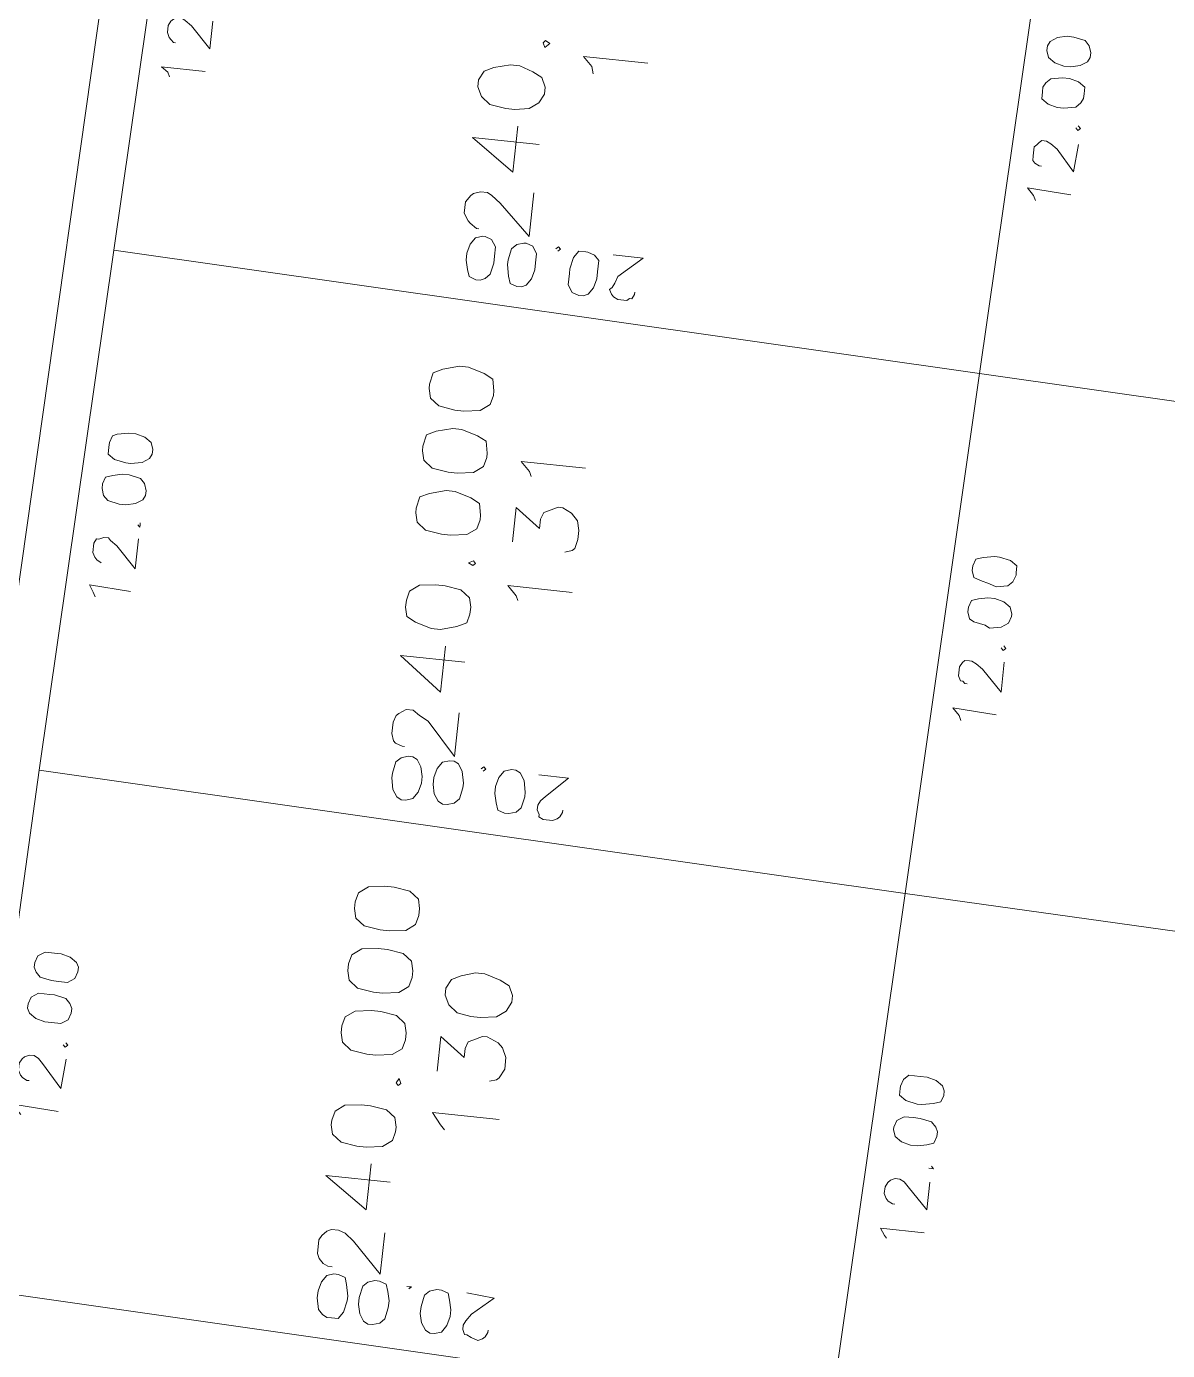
# Model space of a CAD drawing. Header units: metres. Extents: x -977055 to 805873, y -1033982 to 242021.
# Drawn here: x 2486.95 to 2513.19, y 898.43 to 928.87 of the extents above; entities that cross this region are included whole.
import ezdxf

# ---------------------------------------------------------------- set-up
doc = ezdxf.new("R2010")
doc.units = ezdxf.units.M
for name, color, linetype in [('PDF_acera', 7, 'Continuous'), ('PDF_areas por lote', 7, 'Continuous'), ('PDF_COTAS', 7, 'Continuous'), ('PDF_LOTES', 7, 'Continuous'), ('PDF_No. lotes', 7, 'Continuous')]:
    doc.layers.add(name, color=color, linetype=linetype)

# ---------------------------------------------------------------- blocks, each defined once
blk = doc.blocks.new('CALLE')
at = {"layer": 'PDF_acera', "lineweight": 9}
blk.add_lwpolyline([(-129.421152, -59.69376), (-128.0664, -58.42368), (-71.378496, -60.3288), (-70.108416, -61.683552), (-71.166816, -92.800512), (-72.521568, -94.070592), (-129.209472, -92.165472), (-130.479552, -90.768384)], close=True, dxfattribs=at)
at = {"layer": 'PDF_areas por lote', "lineweight": 9}
for points in [[(-117.821088, -66.213504), (-117.821088, -66.128832), (-117.778752, -66.04416), (-117.69408, -65.959488), (-117.609408, -65.917152), (-117.355392, -65.917152), (-117.27072, -65.959488), (-117.186048, -66.04416), (-117.143712, -66.128832), (-117.143712, -66.25584), (-117.186048, -66.382848), (-117.313056, -66.552192), (-117.863424, -67.10256), (-117.101376, -67.10256)], [(-116.169984, -67.10256), (-116.169984, -65.917152), (-116.720352, -66.721536), (-115.873632, -66.721536)], [(-108.210816, -66.509856), (-108.210816, -66.46752), (-108.16848, -66.340512), (-108.126144, -66.298176), (-107.999136, -66.25584), (-107.787456, -66.25584), (-107.660448, -66.298176), (-107.618112, -66.340512), (-107.53344, -66.46752), (-107.53344, -66.594528), (-107.618112, -66.721536), (-107.702784, -66.89088), (-108.295488, -67.441248), (-107.491104, -67.441248)], [(-106.559712, -67.441248), (-106.559712, -66.25584), (-107.152416, -67.060224), (-106.305696, -67.060224)], [(-98.64288, -66.848544), (-98.64288, -66.806208), (-98.558208, -66.6792), (-98.515872, -66.636864), (-98.388864, -66.552192), (-98.177184, -66.552192), (-98.050176, -66.636864), (-98.00784, -66.6792), (-97.965504, -66.806208), (-97.965504, -66.933216), (-98.00784, -67.017888), (-98.134848, -67.187232), (-98.685216, -67.779936), (-97.880832, -67.779936)], [(-96.991776, -67.779936), (-96.991776, -66.552192), (-97.542144, -67.356576), (-96.695424, -67.356576)]]:
    blk.add_lwpolyline(points, dxfattribs=at)
for points in [[(-115.238592, -65.917152), (-115.407936, -65.959488), (-115.534944, -66.128832), (-115.57728, -66.425184), (-115.57728, -66.594528), (-115.534944, -66.89088), (-115.407936, -67.060224), (-115.238592, -67.10256), (-115.15392, -67.10256), (-114.984576, -67.060224), (-114.857568, -66.89088), (-114.815232, -66.594528), (-114.815232, -66.425184), (-114.857568, -66.128832), (-114.984576, -65.959488), (-115.15392, -65.917152)], [(-113.545152, -65.917152), (-113.714496, -65.959488), (-113.841504, -66.128832), (-113.88384, -66.425184), (-113.88384, -66.594528), (-113.841504, -66.89088), (-113.714496, -67.060224), (-113.545152, -67.10256), (-113.418144, -67.10256), (-113.2488, -67.060224), (-113.121792, -66.89088), (-113.079456, -66.594528), (-113.079456, -66.425184), (-113.121792, -66.128832), (-113.2488, -65.959488), (-113.418144, -65.917152)], [(-112.40208, -65.917152), (-112.571424, -65.959488), (-112.698432, -66.128832), (-112.740768, -66.425184), (-112.740768, -66.594528), (-112.698432, -66.89088), (-112.571424, -67.060224), (-112.40208, -67.10256), (-112.275072, -67.10256), (-112.105728, -67.060224), (-111.97872, -66.89088), (-111.936384, -66.594528), (-111.936384, -66.425184), (-111.97872, -66.128832), (-112.105728, -65.959488), (-112.275072, -65.917152)], [(-111.259008, -65.917152), (-111.428352, -65.959488), (-111.55536, -66.128832), (-111.597696, -66.425184), (-111.597696, -66.594528), (-111.55536, -66.89088), (-111.428352, -67.060224), (-111.259008, -67.10256), (-111.132, -67.10256), (-110.962656, -67.060224), (-110.835648, -66.89088), (-110.793312, -66.594528), (-110.793312, -66.425184), (-110.835648, -66.128832), (-110.962656, -65.959488), (-111.132, -65.917152)], [(-105.670656, -66.25584), (-105.84, -66.298176), (-105.924672, -66.46752), (-106.009344, -66.763872), (-106.009344, -66.933216), (-105.924672, -67.229568), (-105.84, -67.398912), (-105.670656, -67.441248), (-105.543648, -67.441248), (-105.374304, -67.398912), (-105.247296, -67.229568), (-105.20496, -66.933216), (-105.20496, -66.763872), (-105.247296, -66.46752), (-105.374304, -66.298176), (-105.543648, -66.25584)], [(-103.93488, -66.25584), (-104.104224, -66.298176), (-104.231232, -66.46752), (-104.273568, -66.763872), (-104.273568, -66.933216), (-104.231232, -67.229568), (-104.104224, -67.398912), (-103.93488, -67.441248), (-103.850208, -67.441248), (-103.638528, -67.398912), (-103.553856, -67.229568), (-103.469184, -66.933216), (-103.469184, -66.763872), (-103.553856, -66.46752), (-103.638528, -66.298176), (-103.850208, -66.25584)], [(-102.791808, -66.25584), (-102.961152, -66.298176), (-103.08816, -66.46752), (-103.130496, -66.763872), (-103.130496, -66.933216), (-103.08816, -67.229568), (-102.961152, -67.398912), (-102.791808, -67.441248), (-102.707136, -67.441248), (-102.495456, -67.398912), (-102.410784, -67.229568), (-102.326112, -66.933216), (-102.326112, -66.763872), (-102.410784, -66.46752), (-102.495456, -66.298176), (-102.707136, -66.25584)], [(-101.648736, -66.25584), (-101.81808, -66.298176), (-101.945088, -66.46752), (-101.987424, -66.763872), (-101.987424, -66.933216), (-101.945088, -67.229568), (-101.81808, -67.398912), (-101.648736, -67.441248), (-101.564064, -67.441248), (-101.352384, -67.398912), (-101.267712, -67.229568), (-101.18304, -66.933216), (-101.18304, -66.763872), (-101.267712, -66.46752), (-101.352384, -66.298176), (-101.564064, -66.25584)], [(-96.060384, -66.552192), (-96.229728, -66.636864), (-96.356736, -66.806208), (-96.399072, -67.10256), (-96.399072, -67.271904), (-96.356736, -67.52592), (-96.229728, -67.695264), (-96.060384, -67.779936), (-95.933376, -67.779936), (-95.764032, -67.695264), (-95.67936, -67.52592), (-95.594688, -67.271904), (-95.594688, -67.10256), (-95.67936, -66.806208), (-95.764032, -66.636864), (-95.933376, -66.552192)], [(-114.349536, -67.017888), (-114.391872, -67.060224), (-114.349536, -67.10256), (-114.264864, -67.060224)], [(-104.739264, -67.31424), (-104.7816, -67.398912), (-104.739264, -67.441248), (-104.696928, -67.398912)], [(-95.128992, -67.652928), (-95.213664, -67.695264), (-95.128992, -67.779936), (-95.086656, -67.695264)]]:
    blk.add_lwpolyline(points, close=True, dxfattribs=at)
at = {"layer": 'PDF_COTAS', "lineweight": 9}
for points in [[(-115.661952, -60.244128), (-115.619616, -60.201792), (-115.492608, -60.11712), (-115.534944, -60.921504)], [(-115.026912, -60.3288), (-115.026912, -60.286464), (-114.984576, -60.201792), (-114.94224, -60.159456), (-114.857568, -60.11712), (-114.73056, -60.11712), (-114.645888, -60.159456), (-114.603552, -60.201792), (-114.561216, -60.286464), (-114.561216, -60.371136), (-114.603552, -60.455808), (-114.688224, -60.54048), (-115.111584, -60.921504), (-114.561216, -60.96384)], [(-106.094016, -60.582816), (-106.009344, -60.54048), (-105.882336, -60.455808), (-105.924672, -61.217856)], [(-105.458976, -60.625152), (-105.41664, -60.54048), (-105.374304, -60.498144), (-105.289632, -60.455808), (-105.120288, -60.455808), (-105.035616, -60.498144), (-105.035616, -60.54048), (-104.99328, -60.625152), (-104.99328, -60.709824), (-105.035616, -60.75216), (-105.120288, -60.879168), (-105.501312, -61.260192), (-104.950944, -61.260192)], [(-96.483744, -60.921504), (-96.399072, -60.879168), (-96.3144, -60.75216), (-96.3144, -61.556544)], [(-95.848704, -60.96384), (-95.848704, -60.921504), (-95.806368, -60.879168), (-95.764032, -60.836832), (-95.67936, -60.794496), (-95.552352, -60.794496), (-95.46768, -60.836832), (-95.425344, -60.879168), (-95.383008, -60.96384), (-95.383008, -61.006176), (-95.425344, -61.090848), (-95.510016, -61.217856), (-95.89104, -61.59888), (-95.383008, -61.59888)], [(-114.3072, -60.879168), (-114.349536, -60.921504), (-114.3072, -60.96384), (-114.264864, -60.921504)], [(-104.696928, -61.217856), (-104.739264, -61.260192), (-104.696928, -61.260192), (-104.654592, -61.260192)]]:
    blk.add_lwpolyline(points, dxfattribs=at)
for points in [[(-113.714496, -60.159456), (-113.799168, -60.201792), (-113.88384, -60.3288), (-113.926176, -60.498144), (-113.926176, -60.625152), (-113.926176, -60.794496), (-113.841504, -60.921504), (-113.714496, -60.96384), (-113.629824, -60.96384), (-113.545152, -60.921504), (-113.46048, -60.836832), (-113.418144, -60.625152), (-113.418144, -60.54048), (-113.418144, -60.3288), (-113.502816, -60.201792), (-113.629824, -60.159456)], [(-112.952448, -60.201792), (-113.03712, -60.244128), (-113.121792, -60.3288), (-113.164128, -60.54048), (-113.164128, -60.667488), (-113.164128, -60.836832), (-113.079456, -60.96384), (-112.952448, -61.006176), (-112.867776, -61.006176), (-112.783104, -60.96384), (-112.698432, -60.836832), (-112.656096, -60.667488), (-112.656096, -60.54048), (-112.656096, -60.371136), (-112.740768, -60.244128), (-112.867776, -60.201792)], [(-104.104224, -60.498144), (-104.231232, -60.54048), (-104.315904, -60.625152), (-104.35824, -60.836832), (-104.35824, -60.96384), (-104.315904, -61.133184), (-104.231232, -61.260192), (-104.14656, -61.302528), (-104.061888, -61.302528), (-103.93488, -61.260192), (-103.850208, -61.17552), (-103.807872, -60.96384), (-103.807872, -60.836832), (-103.850208, -60.667488), (-103.892544, -60.54048), (-104.019552, -60.498144)], [(-103.342176, -60.54048), (-103.469184, -60.54048), (-103.553856, -60.667488), (-103.596192, -60.879168), (-103.596192, -60.96384), (-103.553856, -61.17552), (-103.469184, -61.302528), (-103.384512, -61.344864), (-103.29984, -61.344864), (-103.172832, -61.302528), (-103.08816, -61.17552), (-103.045824, -61.006176), (-103.045824, -60.879168), (-103.08816, -60.667488), (-103.130496, -60.582816), (-103.257504, -60.54048)], [(-118.75248, -66.298176), (-118.75248, -66.425184), (-118.625472, -66.509856), (-118.413792, -66.552192), (-118.32912, -66.552192), (-118.11744, -66.509856), (-117.990432, -66.46752), (-117.948096, -66.340512), (-117.948096, -66.25584), (-117.990432, -66.128832), (-118.11744, -66.04416), (-118.286784, -66.001824), (-118.413792, -66.001824), (-118.625472, -66.04416), (-118.710144, -66.128832), (-118.75248, -66.213504)], [(-118.75248, -66.298176), (-118.75248, -66.425184), (-118.625472, -66.509856), (-118.413792, -66.552192), (-118.32912, -66.552192), (-118.11744, -66.509856), (-117.990432, -66.46752), (-117.948096, -66.340512), (-117.948096, -66.25584), (-117.990432, -66.128832), (-118.11744, -66.04416), (-118.286784, -66.001824), (-118.413792, -66.001824), (-118.625472, -66.04416), (-118.710144, -66.128832), (-118.75248, -66.213504)], [(-118.75248, -66.298176), (-118.75248, -66.425184), (-118.625472, -66.509856), (-118.413792, -66.552192), (-118.32912, -66.552192), (-118.11744, -66.509856), (-117.990432, -66.46752), (-117.948096, -66.340512), (-117.948096, -66.25584), (-117.990432, -66.128832), (-118.11744, -66.04416), (-118.286784, -66.001824), (-118.413792, -66.001824), (-118.625472, -66.04416), (-118.710144, -66.128832), (-118.75248, -66.213504)], [(-118.75248, -66.298176), (-118.75248, -66.425184), (-118.625472, -66.509856), (-118.413792, -66.552192), (-118.32912, -66.552192), (-118.11744, -66.509856), (-117.990432, -66.46752), (-117.948096, -66.340512), (-117.948096, -66.25584), (-117.990432, -66.128832), (-118.11744, -66.04416), (-118.286784, -66.001824), (-118.413792, -66.001824), (-118.625472, -66.04416), (-118.710144, -66.128832), (-118.75248, -66.213504)], [(-109.184544, -66.636864), (-109.142208, -66.763872), (-109.0152, -66.848544), (-108.845856, -66.89088), (-108.718848, -66.89088), (-108.549504, -66.848544), (-108.422496, -66.763872), (-108.38016, -66.6792), (-108.38016, -66.594528), (-108.422496, -66.46752), (-108.507168, -66.382848), (-108.718848, -66.340512), (-108.80352, -66.340512), (-109.0152, -66.382848), (-109.142208, -66.46752), (-109.184544, -66.552192)], [(-109.184544, -66.636864), (-109.142208, -66.763872), (-109.0152, -66.848544), (-108.845856, -66.89088), (-108.718848, -66.89088), (-108.549504, -66.848544), (-108.422496, -66.763872), (-108.38016, -66.6792), (-108.38016, -66.594528), (-108.422496, -66.46752), (-108.507168, -66.382848), (-108.718848, -66.340512), (-108.80352, -66.340512), (-109.0152, -66.382848), (-109.142208, -66.46752), (-109.184544, -66.552192)], [(-109.184544, -66.636864), (-109.142208, -66.763872), (-109.0152, -66.848544), (-108.845856, -66.89088), (-108.718848, -66.89088), (-108.549504, -66.848544), (-108.422496, -66.763872), (-108.38016, -66.6792), (-108.38016, -66.594528), (-108.422496, -66.46752), (-108.507168, -66.382848), (-108.718848, -66.340512), (-108.80352, -66.340512), (-109.0152, -66.382848), (-109.142208, -66.46752), (-109.184544, -66.552192)], [(-109.184544, -66.636864), (-109.142208, -66.763872), (-109.0152, -66.848544), (-108.845856, -66.89088), (-108.718848, -66.89088), (-108.549504, -66.848544), (-108.422496, -66.763872), (-108.38016, -66.6792), (-108.38016, -66.594528), (-108.422496, -66.46752), (-108.507168, -66.382848), (-108.718848, -66.340512), (-108.80352, -66.340512), (-109.0152, -66.382848), (-109.142208, -66.46752), (-109.184544, -66.552192)], [(-118.794816, -67.060224), (-118.75248, -67.187232), (-118.667808, -67.271904), (-118.456128, -67.31424), (-118.32912, -67.31424), (-118.159776, -67.271904), (-118.032768, -67.229568), (-117.990432, -67.10256), (-117.990432, -67.017888), (-118.032768, -66.89088), (-118.11744, -66.806208), (-118.32912, -66.763872), (-118.456128, -66.763872), (-118.625472, -66.806208), (-118.75248, -66.89088), (-118.794816, -66.975552)], [(-118.794816, -67.060224), (-118.75248, -67.187232), (-118.667808, -67.271904), (-118.456128, -67.31424), (-118.32912, -67.31424), (-118.159776, -67.271904), (-118.032768, -67.229568), (-117.990432, -67.10256), (-117.990432, -67.017888), (-118.032768, -66.89088), (-118.11744, -66.806208), (-118.32912, -66.763872), (-118.456128, -66.763872), (-118.625472, -66.806208), (-118.75248, -66.89088), (-118.794816, -66.975552)], [(-118.794816, -67.060224), (-118.75248, -67.187232), (-118.667808, -67.271904), (-118.456128, -67.31424), (-118.32912, -67.31424), (-118.159776, -67.271904), (-118.032768, -67.229568), (-117.990432, -67.10256), (-117.990432, -67.017888), (-118.032768, -66.89088), (-118.11744, -66.806208), (-118.32912, -66.763872), (-118.456128, -66.763872), (-118.625472, -66.806208), (-118.75248, -66.89088), (-118.794816, -66.975552)], [(-118.794816, -67.060224), (-118.75248, -67.187232), (-118.667808, -67.271904), (-118.456128, -67.31424), (-118.32912, -67.31424), (-118.159776, -67.271904), (-118.032768, -67.229568), (-117.990432, -67.10256), (-117.990432, -67.017888), (-118.032768, -66.89088), (-118.11744, -66.806208), (-118.32912, -66.763872), (-118.456128, -66.763872), (-118.625472, -66.806208), (-118.75248, -66.89088), (-118.794816, -66.975552)], [(-99.574272, -66.975552), (-99.531936, -67.060224), (-99.447264, -67.144896), (-99.235584, -67.187232), (-99.108576, -67.187232), (-98.939232, -67.187232), (-98.812224, -67.10256), (-98.769888, -66.975552), (-98.769888, -66.933216), (-98.812224, -66.806208), (-98.939232, -66.721536), (-99.108576, -66.6792), (-99.235584, -66.6792), (-99.404928, -66.721536), (-99.531936, -66.763872), (-99.574272, -66.89088)], [(-99.574272, -66.975552), (-99.531936, -67.060224), (-99.447264, -67.144896), (-99.235584, -67.187232), (-99.108576, -67.187232), (-98.939232, -67.187232), (-98.812224, -67.10256), (-98.769888, -66.975552), (-98.769888, -66.933216), (-98.812224, -66.806208), (-98.939232, -66.721536), (-99.108576, -66.6792), (-99.235584, -66.6792), (-99.404928, -66.721536), (-99.531936, -66.763872), (-99.574272, -66.89088)], [(-109.184544, -67.398912), (-109.142208, -67.52592), (-109.057536, -67.610592), (-108.845856, -67.652928), (-108.761184, -67.652928), (-108.549504, -67.610592), (-108.422496, -67.52592), (-108.38016, -67.441248), (-108.38016, -67.356576), (-108.422496, -67.229568), (-108.549504, -67.144896), (-108.718848, -67.10256), (-108.845856, -67.10256), (-109.0152, -67.144896), (-109.142208, -67.229568), (-109.184544, -67.31424)], [(-109.184544, -67.398912), (-109.142208, -67.52592), (-109.057536, -67.610592), (-108.845856, -67.652928), (-108.761184, -67.652928), (-108.549504, -67.610592), (-108.422496, -67.52592), (-108.38016, -67.441248), (-108.38016, -67.356576), (-108.422496, -67.229568), (-108.549504, -67.144896), (-108.718848, -67.10256), (-108.845856, -67.10256), (-109.0152, -67.144896), (-109.142208, -67.229568), (-109.184544, -67.31424)], [(-109.184544, -67.398912), (-109.142208, -67.52592), (-109.057536, -67.610592), (-108.845856, -67.652928), (-108.761184, -67.652928), (-108.549504, -67.610592), (-108.422496, -67.52592), (-108.38016, -67.441248), (-108.38016, -67.356576), (-108.422496, -67.229568), (-108.549504, -67.144896), (-108.718848, -67.10256), (-108.845856, -67.10256), (-109.0152, -67.144896), (-109.142208, -67.229568), (-109.184544, -67.31424)], [(-109.184544, -67.398912), (-109.142208, -67.52592), (-109.057536, -67.610592), (-108.845856, -67.652928), (-108.761184, -67.652928), (-108.549504, -67.610592), (-108.422496, -67.52592), (-108.38016, -67.441248), (-108.38016, -67.356576), (-108.422496, -67.229568), (-108.549504, -67.144896), (-108.718848, -67.10256), (-108.845856, -67.10256), (-109.0152, -67.144896), (-109.142208, -67.229568), (-109.184544, -67.31424)], [(-118.032768, -67.610592), (-118.032768, -67.652928), (-118.032768, -67.695264), (-118.075104, -67.652928), (-118.032768, -67.695264), (-118.032768, -67.652928)], [(-118.032768, -67.610592), (-118.032768, -67.652928), (-118.032768, -67.695264), (-118.075104, -67.652928), (-118.032768, -67.695264), (-118.032768, -67.652928)], [(-99.616608, -67.7376), (-99.574272, -67.822272), (-99.447264, -67.906944), (-99.27792, -67.94928), (-99.150912, -67.94928), (-98.981568, -67.94928), (-98.85456, -67.864608), (-98.812224, -67.7376), (-98.812224, -67.695264), (-98.85456, -67.568256), (-98.939232, -67.483584), (-99.150912, -67.441248), (-99.235584, -67.441248), (-99.447264, -67.483584), (-99.574272, -67.52592), (-99.616608, -67.652928)], [(-99.616608, -67.7376), (-99.574272, -67.822272), (-99.447264, -67.906944), (-99.27792, -67.94928), (-99.150912, -67.94928), (-98.981568, -67.94928), (-98.85456, -67.864608), (-98.812224, -67.7376), (-98.812224, -67.695264), (-98.85456, -67.568256), (-98.939232, -67.483584), (-99.150912, -67.441248), (-99.235584, -67.441248), (-99.447264, -67.483584), (-99.574272, -67.52592), (-99.616608, -67.652928)], [(-118.837152, -68.203296), (-118.794816, -68.330304), (-118.667808, -68.414976), (-118.498464, -68.457312), (-118.371456, -68.457312), (-118.202112, -68.414976), (-118.075104, -68.37264), (-118.032768, -68.245632), (-118.032768, -68.16096), (-118.075104, -68.033952), (-118.159776, -67.94928), (-118.371456, -67.906944), (-118.498464, -67.906944), (-118.667808, -67.94928), (-118.794816, -68.033952), (-118.837152, -68.118624)], [(-118.837152, -68.203296), (-118.794816, -68.330304), (-118.667808, -68.414976), (-118.498464, -68.457312), (-118.371456, -68.457312), (-118.202112, -68.414976), (-118.075104, -68.37264), (-118.032768, -68.245632), (-118.032768, -68.16096), (-118.075104, -68.033952), (-118.159776, -67.94928), (-118.371456, -67.906944), (-118.498464, -67.906944), (-118.667808, -67.94928), (-118.794816, -68.033952), (-118.837152, -68.118624)], [(-118.837152, -68.203296), (-118.794816, -68.330304), (-118.667808, -68.414976), (-118.498464, -68.457312), (-118.371456, -68.457312), (-118.202112, -68.414976), (-118.075104, -68.37264), (-118.032768, -68.245632), (-118.032768, -68.16096), (-118.075104, -68.033952), (-118.159776, -67.94928), (-118.371456, -67.906944), (-118.498464, -67.906944), (-118.667808, -67.94928), (-118.794816, -68.033952), (-118.837152, -68.118624)], [(-118.837152, -68.203296), (-118.794816, -68.330304), (-118.667808, -68.414976), (-118.498464, -68.457312), (-118.371456, -68.457312), (-118.202112, -68.414976), (-118.075104, -68.37264), (-118.032768, -68.245632), (-118.032768, -68.16096), (-118.075104, -68.033952), (-118.159776, -67.94928), (-118.371456, -67.906944), (-118.498464, -67.906944), (-118.667808, -67.94928), (-118.794816, -68.033952), (-118.837152, -68.118624)], [(-108.464832, -67.94928), (-108.422496, -67.991616), (-108.464832, -68.033952), (-108.507168, -67.991616), (-108.464832, -68.033952), (-108.422496, -67.991616)], [(-108.464832, -67.94928), (-108.422496, -67.991616), (-108.464832, -68.033952), (-108.507168, -67.991616), (-108.464832, -68.033952), (-108.422496, -67.991616)], [(-109.22688, -68.541984), (-109.184544, -68.668992), (-109.099872, -68.753664), (-108.888192, -68.796), (-108.80352, -68.796), (-108.59184, -68.753664), (-108.464832, -68.668992), (-108.422496, -68.58432), (-108.422496, -68.499648), (-108.464832, -68.37264), (-108.59184, -68.287968), (-108.761184, -68.245632), (-108.888192, -68.245632), (-109.057536, -68.287968), (-109.184544, -68.330304), (-109.22688, -68.457312)], [(-109.22688, -68.541984), (-109.184544, -68.668992), (-109.099872, -68.753664), (-108.888192, -68.796), (-108.80352, -68.796), (-108.59184, -68.753664), (-108.464832, -68.668992), (-108.422496, -68.58432), (-108.422496, -68.499648), (-108.464832, -68.37264), (-108.59184, -68.287968), (-108.761184, -68.245632), (-108.888192, -68.245632), (-109.057536, -68.287968), (-109.184544, -68.330304), (-109.22688, -68.457312)], [(-109.22688, -68.541984), (-109.184544, -68.668992), (-109.099872, -68.753664), (-108.888192, -68.796), (-108.80352, -68.796), (-108.59184, -68.753664), (-108.464832, -68.668992), (-108.422496, -68.58432), (-108.422496, -68.499648), (-108.464832, -68.37264), (-108.59184, -68.287968), (-108.761184, -68.245632), (-108.888192, -68.245632), (-109.057536, -68.287968), (-109.184544, -68.330304), (-109.22688, -68.457312)], [(-109.22688, -68.541984), (-109.184544, -68.668992), (-109.099872, -68.753664), (-108.888192, -68.796), (-108.80352, -68.796), (-108.59184, -68.753664), (-108.464832, -68.668992), (-108.422496, -68.58432), (-108.422496, -68.499648), (-108.464832, -68.37264), (-108.59184, -68.287968), (-108.761184, -68.245632), (-108.888192, -68.245632), (-109.057536, -68.287968), (-109.184544, -68.330304), (-109.22688, -68.457312)], [(-98.85456, -68.287968), (-98.812224, -68.330304), (-98.85456, -68.37264), (-98.896896, -68.330304), (-98.85456, -68.37264), (-98.812224, -68.330304)], [(-99.658944, -68.880672), (-99.616608, -68.965344), (-99.4896, -69.050016), (-99.320256, -69.092352), (-99.193248, -69.092352), (-98.981568, -69.092352), (-98.896896, -69.00768), (-98.85456, -68.880672), (-98.85456, -68.838336), (-98.85456, -68.711328), (-98.981568, -68.626656), (-99.193248, -68.58432), (-99.27792, -68.58432), (-99.4896, -68.58432), (-99.616608, -68.668992), (-99.658944, -68.796)], [(-99.658944, -68.880672), (-99.616608, -68.965344), (-99.4896, -69.050016), (-99.320256, -69.092352), (-99.193248, -69.092352), (-98.981568, -69.092352), (-98.896896, -69.00768), (-98.85456, -68.880672), (-98.85456, -68.838336), (-98.85456, -68.711328), (-98.981568, -68.626656), (-99.193248, -68.58432), (-99.27792, -68.58432), (-99.4896, -68.58432), (-99.616608, -68.668992), (-99.658944, -68.796)], [(-118.032768, -68.711328), (-118.075104, -69.21936), (-118.413792, -68.838336), (-118.5408, -68.753664), (-118.625472, -68.711328), (-118.710144, -68.711328), (-118.794816, -68.753664), (-118.794816, -68.796), (-118.837152, -68.880672), (-118.879488, -69.00768), (-118.837152, -69.092352), (-118.794816, -69.134688), (-118.710144, -69.177024), (-118.667808, -69.177024), (-118.710144, -69.177024), (-118.794816, -69.134688), (-118.837152, -69.092352), (-118.879488, -69.00768), (-118.837152, -68.880672), (-118.794816, -68.796), (-118.794816, -68.753664), (-118.710144, -68.711328), (-118.625472, -68.711328), (-118.5408, -68.753664), (-118.413792, -68.838336), (-118.075104, -69.21936)], [(-118.032768, -68.711328), (-118.075104, -69.21936), (-118.413792, -68.838336), (-118.5408, -68.753664), (-118.625472, -68.711328), (-118.710144, -68.711328), (-118.794816, -68.753664), (-118.794816, -68.796), (-118.837152, -68.880672), (-118.879488, -69.00768), (-118.837152, -69.092352), (-118.794816, -69.134688), (-118.710144, -69.177024), (-118.667808, -69.177024), (-118.710144, -69.177024), (-118.794816, -69.134688), (-118.837152, -69.092352), (-118.879488, -69.00768), (-118.837152, -68.880672), (-118.794816, -68.796), (-118.794816, -68.753664), (-118.710144, -68.711328), (-118.625472, -68.711328), (-118.5408, -68.753664), (-118.413792, -68.838336), (-118.075104, -69.21936)], [(-108.464832, -69.00768), (-108.464832, -69.558048), (-108.845856, -69.177024), (-108.930528, -69.092352), (-109.0152, -69.050016), (-109.099872, -69.050016), (-109.184544, -69.092352), (-109.22688, -69.092352), (-109.269216, -69.177024), (-109.269216, -69.346368), (-109.22688, -69.43104), (-109.184544, -69.473376), (-109.099872, -69.515712), (-109.057536, -69.515712), (-109.099872, -69.515712), (-109.184544, -69.473376), (-109.22688, -69.43104), (-109.269216, -69.346368), (-109.269216, -69.177024), (-109.22688, -69.092352), (-109.184544, -69.092352), (-109.099872, -69.050016), (-109.0152, -69.050016), (-108.930528, -69.092352), (-108.845856, -69.177024), (-108.464832, -69.558048)], [(-108.464832, -69.00768), (-108.464832, -69.558048), (-108.845856, -69.177024), (-108.930528, -69.092352), (-109.0152, -69.050016), (-109.099872, -69.050016), (-109.184544, -69.092352), (-109.22688, -69.092352), (-109.269216, -69.177024), (-109.269216, -69.346368), (-109.22688, -69.43104), (-109.184544, -69.473376), (-109.099872, -69.515712), (-109.057536, -69.515712), (-109.099872, -69.515712), (-109.184544, -69.473376), (-109.22688, -69.43104), (-109.269216, -69.346368), (-109.269216, -69.177024), (-109.22688, -69.092352), (-109.184544, -69.092352), (-109.099872, -69.050016), (-109.0152, -69.050016), (-108.930528, -69.092352), (-108.845856, -69.177024), (-108.464832, -69.558048)], [(-98.85456, -69.346368), (-98.85456, -69.896736), (-99.235584, -69.473376), (-99.362592, -69.43104), (-99.447264, -69.388704), (-99.4896, -69.346368), (-99.574272, -69.388704), (-99.616608, -69.43104), (-99.658944, -69.515712), (-99.658944, -69.685056), (-99.616608, -69.727392), (-99.616608, -69.769728), (-99.531936, -69.812064), (-99.4896, -69.812064), (-99.531936, -69.812064), (-99.616608, -69.769728), (-99.616608, -69.727392), (-99.658944, -69.685056), (-99.658944, -69.515712), (-99.616608, -69.43104), (-99.574272, -69.388704), (-99.4896, -69.346368), (-99.447264, -69.388704), (-99.362592, -69.43104), (-99.235584, -69.473376), (-98.85456, -69.896736)], [(-116.042976, -76.924512), (-116.042976, -76.120128), (-116.169984, -76.2048), (-116.21232, -76.247136), (-116.169984, -76.2048), (-116.042976, -76.120128)], [(-115.111584, -76.924512), (-115.619616, -76.924512), (-115.238592, -76.543488), (-115.15392, -76.458816), (-115.111584, -76.374144), (-115.111584, -76.289472), (-115.15392, -76.2048), (-115.196256, -76.162464), (-115.280928, -76.120128), (-115.407936, -76.120128), (-115.492608, -76.162464), (-115.534944, -76.2048), (-115.57728, -76.289472), (-115.57728, -76.331808), (-115.57728, -76.289472), (-115.534944, -76.2048), (-115.492608, -76.162464), (-115.407936, -76.120128), (-115.280928, -76.120128), (-115.196256, -76.162464), (-115.15392, -76.2048), (-115.111584, -76.289472), (-115.111584, -76.374144), (-115.15392, -76.458816), (-115.238592, -76.543488), (-115.619616, -76.924512)], [(-114.222528, -76.162464), (-114.349536, -76.2048), (-114.434208, -76.331808), (-114.476544, -76.501152), (-114.476544, -76.62816), (-114.434208, -76.797504), (-114.391872, -76.924512), (-114.264864, -76.966848), (-114.180192, -76.966848), (-114.09552, -76.924512), (-114.010848, -76.83984), (-113.968512, -76.62816), (-113.968512, -76.501152), (-113.968512, -76.331808), (-114.053184, -76.2048), (-114.180192, -76.162464)], [(-114.222528, -76.162464), (-114.349536, -76.2048), (-114.434208, -76.331808), (-114.476544, -76.501152), (-114.476544, -76.62816), (-114.434208, -76.797504), (-114.391872, -76.924512), (-114.264864, -76.966848), (-114.180192, -76.966848), (-114.09552, -76.924512), (-114.010848, -76.83984), (-113.968512, -76.62816), (-113.968512, -76.501152), (-113.968512, -76.331808), (-114.053184, -76.2048), (-114.180192, -76.162464)], [(-113.46048, -76.2048), (-113.587488, -76.2048), (-113.67216, -76.331808), (-113.714496, -76.543488), (-113.714496, -76.62816), (-113.67216, -76.83984), (-113.629824, -76.966848), (-113.502816, -77.009184), (-113.418144, -77.009184), (-113.333472, -76.966848), (-113.2488, -76.83984), (-113.206464, -76.670496), (-113.206464, -76.543488), (-113.206464, -76.331808), (-113.291136, -76.247136), (-113.418144, -76.2048)], [(-113.46048, -76.2048), (-113.587488, -76.2048), (-113.67216, -76.331808), (-113.714496, -76.543488), (-113.714496, -76.62816), (-113.67216, -76.83984), (-113.629824, -76.966848), (-113.502816, -77.009184), (-113.418144, -77.009184), (-113.333472, -76.966848), (-113.2488, -76.83984), (-113.206464, -76.670496), (-113.206464, -76.543488), (-113.206464, -76.331808), (-113.291136, -76.247136), (-113.418144, -76.2048)], [(-106.47504, -77.220864), (-106.432704, -76.41648), (-106.559712, -76.543488), (-106.644384, -76.585824), (-106.559712, -76.543488), (-106.432704, -76.41648)], [(-105.501312, -77.2632), (-106.05168, -77.2632), (-105.670656, -76.882176), (-105.585984, -76.755168), (-105.543648, -76.670496), (-105.543648, -76.62816), (-105.543648, -76.543488), (-105.585984, -76.501152), (-105.670656, -76.458816), (-105.84, -76.458816), (-105.924672, -76.501152), (-105.924672, -76.543488), (-105.967008, -76.585824), (-105.967008, -76.62816), (-105.967008, -76.585824), (-105.924672, -76.543488), (-105.924672, -76.501152), (-105.84, -76.458816), (-105.670656, -76.458816), (-105.585984, -76.501152), (-105.543648, -76.543488), (-105.543648, -76.62816), (-105.543648, -76.670496), (-105.585984, -76.755168), (-105.670656, -76.882176), (-106.05168, -77.2632)], [(-104.654592, -76.501152), (-104.7816, -76.543488), (-104.823936, -76.62816), (-104.866272, -76.83984), (-104.908608, -76.924512), (-104.866272, -77.136192), (-104.7816, -77.2632), (-104.654592, -77.305536), (-104.612256, -77.305536), (-104.485248, -77.2632), (-104.400576, -77.136192), (-104.35824, -76.966848), (-104.35824, -76.83984), (-104.400576, -76.670496), (-104.442912, -76.543488), (-104.56992, -76.501152)], [(-104.654592, -76.501152), (-104.7816, -76.543488), (-104.823936, -76.62816), (-104.866272, -76.83984), (-104.908608, -76.924512), (-104.866272, -77.136192), (-104.7816, -77.2632), (-104.654592, -77.305536), (-104.612256, -77.305536), (-104.485248, -77.2632), (-104.400576, -77.136192), (-104.35824, -76.966848), (-104.35824, -76.83984), (-104.400576, -76.670496), (-104.442912, -76.543488), (-104.56992, -76.501152)], [(-103.892544, -76.501152), (-104.019552, -76.543488), (-104.061888, -76.670496), (-104.104224, -76.83984), (-104.14656, -76.966848), (-104.104224, -77.178528), (-104.019552, -77.2632), (-103.892544, -77.305536), (-103.850208, -77.305536), (-103.7232, -77.305536), (-103.638528, -77.178528), (-103.596192, -76.966848), (-103.596192, -76.882176), (-103.638528, -76.670496), (-103.680864, -76.543488), (-103.807872, -76.501152)], [(-103.892544, -76.501152), (-104.019552, -76.543488), (-104.061888, -76.670496), (-104.104224, -76.83984), (-104.14656, -76.966848), (-104.104224, -77.178528), (-104.019552, -77.2632), (-103.892544, -77.305536), (-103.850208, -77.305536), (-103.7232, -77.305536), (-103.638528, -77.178528), (-103.596192, -76.966848), (-103.596192, -76.882176), (-103.638528, -76.670496), (-103.680864, -76.543488), (-103.807872, -76.501152)], [(-96.864768, -77.559552), (-96.822432, -76.755168), (-96.94944, -76.882176), (-97.034112, -76.924512), (-96.94944, -76.882176), (-96.822432, -76.755168)], [(-95.933376, -77.601888), (-96.441408, -77.559552), (-96.060384, -77.220864), (-95.975712, -77.093856), (-95.933376, -77.009184), (-95.933376, -76.924512), (-95.975712, -76.882176), (-96.018048, -76.83984), (-96.060384, -76.797504), (-96.229728, -76.797504), (-96.3144, -76.797504), (-96.356736, -76.83984), (-96.399072, -76.924512), (-96.399072, -76.966848), (-96.399072, -76.924512), (-96.356736, -76.83984), (-96.3144, -76.797504), (-96.229728, -76.797504), (-96.060384, -76.797504), (-96.018048, -76.83984), (-95.975712, -76.882176), (-95.933376, -76.924512), (-95.933376, -77.009184), (-95.975712, -77.093856), (-96.060384, -77.220864), (-96.441408, -77.559552)], [(-114.815232, -76.924512), (-114.857568, -76.966848), (-114.857568, -76.924512), (-114.857568, -76.882176), (-114.857568, -76.924512), (-114.857568, -76.966848)], [(-95.04432, -76.83984), (-95.171328, -76.83984), (-95.256, -76.966848), (-95.298336, -77.136192), (-95.298336, -77.2632), (-95.256, -77.47488), (-95.171328, -77.559552), (-95.086656, -77.601888), (-95.001984, -77.601888), (-94.874976, -77.601888), (-94.790304, -77.47488), (-94.747968, -77.305536), (-94.747968, -77.178528), (-94.790304, -76.966848), (-94.874976, -76.882176), (-94.959648, -76.83984)], [(-95.04432, -76.83984), (-95.171328, -76.83984), (-95.256, -76.966848), (-95.298336, -77.136192), (-95.298336, -77.2632), (-95.256, -77.47488), (-95.171328, -77.559552), (-95.086656, -77.601888), (-95.001984, -77.601888), (-94.874976, -77.601888), (-94.790304, -77.47488), (-94.747968, -77.305536), (-94.747968, -77.178528), (-94.790304, -76.966848), (-94.874976, -76.882176), (-94.959648, -76.83984)], [(-94.282272, -76.83984), (-94.40928, -76.882176), (-94.493952, -77.009184), (-94.536288, -77.178528), (-94.536288, -77.305536), (-94.493952, -77.47488), (-94.40928, -77.601888), (-94.324608, -77.644224), (-94.239936, -77.644224), (-94.112928, -77.601888), (-94.028256, -77.517216), (-93.98592, -77.305536), (-93.98592, -77.178528), (-94.028256, -77.009184), (-94.112928, -76.882176), (-94.1976, -76.83984)], [(-94.282272, -76.83984), (-94.40928, -76.882176), (-94.493952, -77.009184), (-94.536288, -77.178528), (-94.536288, -77.305536), (-94.493952, -77.47488), (-94.40928, -77.601888), (-94.324608, -77.644224), (-94.239936, -77.644224), (-94.112928, -77.601888), (-94.028256, -77.517216), (-93.98592, -77.305536), (-93.98592, -77.178528), (-94.028256, -77.009184), (-94.112928, -76.882176), (-94.1976, -76.83984)], [(-105.20496, -77.220864), (-105.247296, -77.2632), (-105.289632, -77.220864), (-105.247296, -77.178528), (-105.289632, -77.220864), (-105.247296, -77.2632)], [(-95.594688, -77.559552), (-95.637024, -77.601888), (-95.67936, -77.559552), (-95.637024, -77.517216), (-95.67936, -77.559552), (-95.637024, -77.601888)]]:
    blk.add_lwpolyline(points, close=True, dxfattribs=at)
at = {"layer": 'PDF_LOTES', "lineweight": 20}
for points in [[(-119.472192, -75.56976), (-129.082464, -75.273408), (-128.574432, -60.074784), (-127.727712, -59.312736), (-118.921824, -59.609088)], [(-119.472192, -75.56976), (-109.904256, -75.908448), (-109.353888, -59.90544), (-118.921824, -59.609088)], [(-109.904256, -75.908448), (-100.293984, -76.247136), (-99.743616, -60.244128), (-109.353888, -59.90544)], [(-100.293984, -76.247136), (-90.683712, -76.585824), (-90.133344, -60.582816), (-99.743616, -60.244128)], [(-120.02256, -91.572768), (-110.412288, -91.911456), (-109.904256, -75.908448), (-119.472192, -75.56976)], [(-110.412288, -91.911456), (-100.844352, -92.250144), (-100.293984, -76.247136), (-109.904256, -75.908448)], [(-100.844352, -92.250144), (-91.23408, -92.546496), (-90.683712, -76.585824), (-100.293984, -76.247136)]]:
    blk.add_lwpolyline(points, close=True, dxfattribs=at)
at = {"layer": 'PDF_No. lotes', "lineweight": 20}
for points in [[(-115.111584, -67.991616), (-115.026912, -67.906944), (-114.815232, -67.7376), (-114.815232, -68.965344)], [(-114.053184, -67.7376), (-113.418144, -67.7376), (-113.756832, -68.203296), (-113.587488, -68.203296), (-113.46048, -68.245632), (-113.418144, -68.330304), (-113.333472, -68.499648), (-113.333472, -68.58432), (-113.418144, -68.796), (-113.502816, -68.880672), (-113.67216, -68.965344), (-113.88384, -68.965344), (-114.053184, -68.880672), (-114.09552, -68.838336), (-114.137856, -68.711328)], [(-105.331968, -68.287968), (-105.247296, -68.245632), (-105.077952, -68.076288), (-105.077952, -69.261696)], [(-104.273568, -68.076288), (-103.638528, -68.076288), (-103.977216, -68.541984), (-103.807872, -68.541984), (-103.680864, -68.58432), (-103.638528, -68.668992), (-103.553856, -68.838336), (-103.553856, -68.923008), (-103.638528, -69.092352), (-103.765536, -69.21936), (-103.93488, -69.261696), (-104.104224, -69.261696), (-104.273568, -69.21936), (-104.315904, -69.177024), (-104.35824, -69.050016)], [(-103.045824, -68.287968), (-102.961152, -68.245632), (-102.791808, -68.076288), (-102.791808, -69.261696)], [(-95.594688, -68.626656), (-95.46768, -68.58432), (-95.298336, -68.414976), (-95.298336, -69.600384)]]:
    blk.add_lwpolyline(points, dxfattribs=at)
blk.add_lwpolyline([(-112.656096, -67.7376), (-112.82544, -67.822272), (-112.952448, -67.991616), (-112.994784, -68.245632), (-112.994784, -68.414976), (-112.952448, -68.711328), (-112.82544, -68.880672), (-112.656096, -68.965344), (-112.529088, -68.965344), (-112.359744, -68.880672), (-112.275072, -68.711328), (-112.1904, -68.414976), (-112.1904, -68.245632), (-112.275072, -67.991616), (-112.359744, -67.822272), (-112.529088, -67.7376)], close=True, dxfattribs=at)

msp = doc.modelspace()

# ---------------------------------------------------------------- block references
at = {"xscale": 1.255773352820658, "yscale": 1.255773352820658, "zscale": 1.255773352820658, "rotation": 83.85573648860341}
msp.add_blockref('CALLE', (2427.15058, 1056.36283, 1015.371), dxfattribs=at)

doc.saveas('drawing.dxf')
